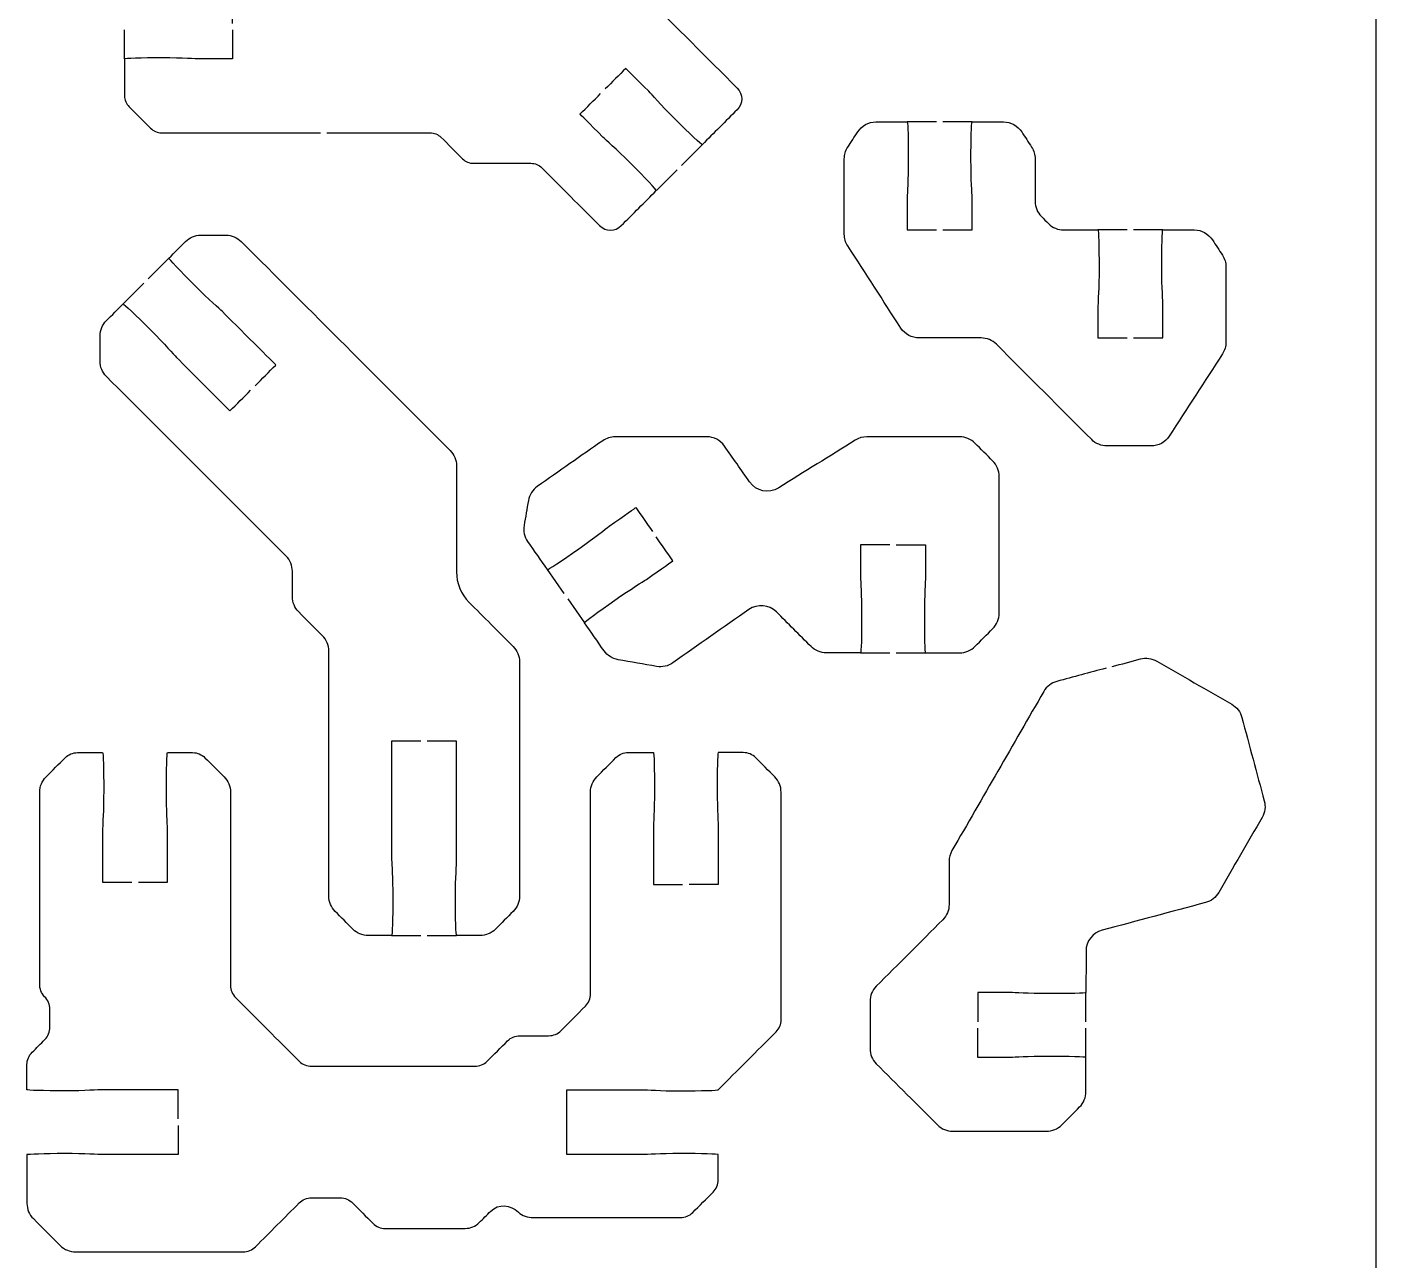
# Model space of a CAD drawing. Extents: x 0 to 400, y 230 to 450.
# Drawn here: x 337.5 to 400, y 300.8 to 357.9 of the extents above; entities that cross this region are included whole.
import ezdxf

# ---------------------------------------------------------------- set-up
doc = ezdxf.new("R2010")
doc.units = 0
doc.header["$MEASUREMENT"] = 0
doc.layers.add('DEFAULT', color=18, linetype='CONTINUOUS')

msp = doc.modelspace()

# ---------------------------------------------------------------- linework, layer by layer
at = {"layer": 'DEFAULT', "color": 1}
for points in [[(400.001, 242.147), (400.001, 437.847)], [(342.06, 356.372), (342.06, 357.72)], [(379.646, 353.456), (378.295, 353.456)], [(381.297, 353.456), (379.946, 353.456)], [(368.804, 352.404), (367.851, 351.448)], [(367.639, 351.236), (366.683, 350.28)], [(388.48, 348.457), (387.128, 348.457)], [(390.131, 348.457), (388.779, 348.457)], [(343.159, 346.2), (344.112, 347.153)], [(341.992, 345.032), (342.947, 345.988)], [(361.63, 332.739), (362.403, 331.631)], [(362.576, 331.388), (363.352, 330.28)], [(376.136, 328.887), (377.484, 328.887)], [(377.787, 328.887), (379.135, 328.887)], [(354.427, 315.799), (355.774, 315.799)], [(356.078, 315.799), (357.425, 315.799)], [(386.571, 311.815), (386.571, 313.162)], [(386.571, 310.164), (386.571, 311.515)]]:
    msp.add_lwpolyline(points, dxfattribs=at)
for points, knots in [([(347.058, 358.02), (347.058, 358.471), (347.058, 358.923), (347.058, 359.374), (346.559, 359.374), (346.059, 359.374), (345.559, 359.374), (345.347, 359.374), (344.776, 359.325), (343.809, 359.325), (342.843, 359.325), (342.06, 359.346), (342.06, 359.374), (342.06, 359.944), (342.06, 360.513), (342.06, 361.082), (342.06, 361.269), (342.134, 361.449), (342.268, 361.579), (342.599, 361.913), (342.931, 362.247), (343.263, 362.581), (343.397, 362.712), (343.577, 362.789), (343.767, 362.789), (348.551, 362.789), (353.334, 362.789), (358.118, 362.789), (358.305, 362.789), (358.485, 362.712), (358.619, 362.581), (359.461, 361.739), (360.303, 360.897), (361.145, 360.055), (361.522, 359.678), (362.03, 359.47), (362.559, 359.47), (363.601, 359.47), (364.643, 359.47), (365.685, 359.47), (365.872, 359.47), (366.052, 359.392), (366.186, 359.262), (367.598, 357.849), (369.011, 356.437), (370.423, 355.025), (370.702, 354.746), (370.702, 354.298), (370.423, 354.023), (369.883, 353.483), (369.343, 352.943), (368.804, 352.404), (368.782, 352.382), (368.215, 352.922), (367.53, 353.607), (366.849, 354.287), (366.479, 354.728), (366.327, 354.877), (365.71, 355.497), (365.269, 355.938), (365.269, 355.938), (364.951, 355.62), (364.634, 355.301), (364.316, 354.982)], [0, 0, 0, 0, 3.84, 3.84, 3.84, 8.09, 8.09, 8.09, 9.09, 9.09, 9.09, 10.09, 10.09, 10.09, 14.93, 14.93, 14.93, 15.93, 15.93, 15.93, 19.932249, 19.932249, 19.932249, 20.932249, 20.932249, 20.932249, 61.612249, 61.612249, 61.612249, 62.612249, 62.612249, 62.612249, 72.738018, 72.738018, 72.738018, 73.738018, 73.738018, 73.738018, 82.598018, 82.598018, 82.598018, 83.598018, 83.598018, 83.598018, 100.582723, 100.582723, 100.582723, 101.582723, 101.582723, 101.582723, 108.073964, 108.073964, 108.073964, 109.073964, 109.073964, 109.073964, 110.073964, 110.073964, 110.073964, 111.073964, 111.073964, 111.073964, 114.899418, 114.899418, 114.899418, 114.899418]), ([(347.058, 357.72), (347.058, 357.271), (347.058, 356.822), (347.058, 356.372), (346.559, 356.372), (346.059, 356.372), (345.559, 356.372), (345.347, 356.372), (344.776, 356.422), (343.809, 356.422), (342.843, 356.422), (342.06, 356.401), (342.06, 356.372), (342.06, 355.803), (342.06, 355.234), (342.06, 354.665), (342.06, 354.478), (342.134, 354.294), (342.268, 354.164), (342.601, 353.83), (342.933, 353.496), (343.266, 353.162), (343.4, 353.031), (343.58, 352.957), (343.771, 352.957), (346.225, 352.957), (348.679, 352.957), (351.133, 352.957)], [0, 0, 0, 0, 3.82, 3.82, 3.82, 8.07, 8.07, 8.07, 9.07, 9.07, 9.07, 10.07, 10.07, 10.07, 14.91, 14.91, 14.91, 15.91, 15.91, 15.91, 19.919302, 19.919302, 19.919302, 20.919302, 20.919302, 20.919302, 41.789302, 41.789302, 41.789302, 41.789302]), ([(351.433, 352.957), (353.025, 352.957), (354.617, 352.957), (356.209, 352.957), (356.396, 352.957), (356.576, 352.88), (356.71, 352.749), (357.043, 352.415), (357.376, 352.081), (357.709, 351.747), (357.843, 351.617), (358.023, 351.543), (358.213, 351.543), (359.101, 351.543), (359.989, 351.543), (360.877, 351.543), (361.064, 351.543), (361.244, 351.465), (361.378, 351.335), (362.27, 350.442), (363.163, 349.55), (364.055, 348.657), (364.334, 348.378), (364.782, 348.378), (365.057, 348.657), (365.598, 349.198), (366.139, 349.739), (366.68, 350.28), (366.701, 350.301), (366.161, 350.869), (365.477, 351.553), (364.796, 352.234), (364.355, 352.605), (364.207, 352.756), (363.586, 353.374), (363.145, 353.815), (363.145, 353.815), (363.464, 354.133), (363.782, 354.452), (364.101, 354.771)], [0, 0, 0, 0, 13.54, 13.54, 13.54, 14.54, 14.54, 14.54, 18.549302, 18.549302, 18.549302, 19.549302, 19.549302, 19.549302, 27.099302, 27.099302, 27.099302, 28.099302, 28.099302, 28.099302, 38.833183, 38.833183, 38.833183, 39.833183, 39.833183, 39.833183, 46.338565, 46.338565, 46.338565, 47.338565, 47.338565, 47.338565, 48.338565, 48.338565, 48.338565, 49.338565, 49.338565, 49.338565, 53.171084, 53.171084, 53.171084, 53.171084]), ([(388.779, 343.459), (389.231, 343.459), (389.683, 343.459), (390.134, 343.459), (390.134, 343.958), (390.134, 344.458), (390.134, 344.958), (390.134, 345.17), (390.081, 345.741), (390.081, 346.708), (390.081, 347.674), (390.102, 348.457), (390.134, 348.457), (390.619, 348.457), (391.103, 348.457), (391.588, 348.457), (391.93, 348.457), (392.244, 348.285), (392.427, 347.999), (392.581, 347.763), (392.735, 347.526), (392.889, 347.29), (392.995, 347.128), (393.052, 346.941), (393.052, 346.747), (393.052, 345.586), (393.052, 344.425), (393.052, 343.265), (393.052, 343.074), (392.995, 342.884), (392.889, 342.721), (392.068, 341.452), (391.248, 340.184), (390.427, 338.915), (390.243, 338.629), (389.926, 338.46), (389.587, 338.46), (388.906, 338.46), (388.226, 338.46), (387.545, 338.46), (387.28, 338.46), (387.026, 338.566), (386.836, 338.753), (385.366, 340.224), (383.896, 341.695), (382.426, 343.166), (382.235, 343.353), (381.981, 343.459), (381.717, 343.459), (380.76, 343.459), (379.802, 343.459), (378.845, 343.459), (378.507, 343.459), (378.189, 343.628), (378.006, 343.914), (377.185, 345.183), (376.364, 346.451), (375.543, 347.72), (375.437, 347.882), (375.384, 348.073), (375.384, 348.263), (375.384, 349.424), (375.384, 350.585), (375.384, 351.745), (375.384, 351.939), (375.437, 352.126), (375.543, 352.289), (375.697, 352.525), (375.851, 352.761), (376.005, 352.998), (376.189, 353.283), (376.503, 353.456), (376.845, 353.456), (377.328, 353.456), (377.812, 353.456), (378.295, 353.456), (378.33, 353.386), (378.344, 352.631), (378.344, 351.71), (378.344, 350.743), (378.295, 350.172), (378.295, 349.96), (378.295, 349.459), (378.295, 348.958), (378.295, 348.457), (378.745, 348.457), (379.196, 348.457), (379.646, 348.457)], [0, 0, 0, 0, 3.84, 3.84, 3.84, 8.09, 8.09, 8.09, 9.09, 9.09, 9.09, 10.09, 10.09, 10.09, 14.21, 14.21, 14.21, 15.21, 15.21, 15.21, 17.609208, 17.609208, 17.609208, 18.609208, 18.609208, 18.609208, 28.479208, 28.479208, 28.479208, 29.479208, 29.479208, 29.479208, 42.330064, 42.330064, 42.330064, 43.330064, 43.330064, 43.330064, 49.120064, 49.120064, 49.120064, 50.120064, 50.120064, 50.120064, 67.804806, 67.804806, 67.804806, 68.804806, 68.804806, 68.804806, 76.944806, 76.944806, 76.944806, 77.944806, 77.944806, 77.944806, 90.795662, 90.795662, 90.795662, 91.795662, 91.795662, 91.795662, 101.665662, 101.665662, 101.665662, 102.665662, 102.665662, 102.665662, 105.06487, 105.06487, 105.06487, 106.06487, 106.06487, 106.06487, 110.17487, 110.17487, 110.17487, 111.17487, 111.17487, 111.17487, 112.17487, 112.17487, 112.17487, 116.43487, 116.43487, 116.43487, 120.26487, 120.26487, 120.26487, 120.26487]), ([(379.946, 348.457), (380.397, 348.457), (380.849, 348.457), (381.3, 348.457), (381.3, 348.958), (381.3, 349.459), (381.3, 349.96), (381.3, 350.172), (381.248, 350.743), (381.248, 351.71), (381.248, 352.631), (381.265, 353.386), (381.3, 353.456), (381.786, 353.456), (382.272, 353.456), (382.757, 353.456), (383.096, 353.456), (383.414, 353.283), (383.597, 352.998), (383.75, 352.761), (383.903, 352.525), (384.056, 352.289), (384.162, 352.126), (384.218, 351.939), (384.218, 351.745), (384.218, 351.092), (384.218, 350.438), (384.218, 349.784), (384.218, 349.519), (384.32, 349.265), (384.511, 349.078), (384.619, 348.969), (384.727, 348.86), (384.835, 348.75), (385.026, 348.563), (385.28, 348.457), (385.544, 348.457), (386.072, 348.457), (386.6, 348.457), (387.128, 348.457), (387.157, 348.457), (387.178, 347.674), (387.178, 346.708), (387.178, 345.741), (387.128, 345.17), (387.128, 344.958), (387.128, 344.458), (387.128, 343.958), (387.128, 343.459), (387.579, 343.459), (388.029, 343.459), (388.48, 343.459)], [0, 0, 0, 0, 3.84, 3.84, 3.84, 8.1, 8.1, 8.1, 9.1, 9.1, 9.1, 10.1, 10.1, 10.1, 14.23, 14.23, 14.23, 15.23, 15.23, 15.23, 17.623763, 17.623763, 17.623763, 18.623763, 18.623763, 18.623763, 24.183763, 24.183763, 24.183763, 25.183763, 25.183763, 25.183763, 26.491929, 26.491929, 26.491929, 27.491929, 27.491929, 27.491929, 31.981929, 31.981929, 31.981929, 32.981929, 32.981929, 32.981929, 33.981929, 33.981929, 33.981929, 38.231929, 38.231929, 38.231929, 42.061929, 42.061929, 42.061929, 42.061929]), ([(348.109, 341.251), (348.427, 341.569), (348.745, 341.888), (349.064, 342.206), (349.064, 342.206), (347.208, 344.062), (346.589, 344.681), (346.44, 344.83), (346.001, 345.2), (345.317, 345.883), (344.634, 346.566), (344.095, 347.135), (344.115, 347.155), (344.371, 347.411), (344.627, 347.667), (344.883, 347.924), (345.07, 348.111), (345.322, 348.218), (345.589, 348.215), (345.978, 348.215), (346.367, 348.215), (346.756, 348.215), (347.021, 348.215), (347.275, 348.111), (347.463, 347.924), (350.686, 344.7), (353.91, 341.476), (357.134, 338.253), (357.321, 338.065), (357.425, 337.811), (357.428, 337.544), (357.428, 335.908), (357.428, 334.271), (357.428, 332.635), (357.428, 332.106), (357.638, 331.597), (358.012, 331.223), (358.692, 330.543), (359.372, 329.862), (360.052, 329.182), (360.239, 328.995), (360.344, 328.741), (360.347, 328.474), (360.347, 324.859), (360.347, 321.243), (360.347, 317.628), (360.349, 317.361), (360.244, 317.106), (360.052, 316.919), (359.777, 316.644), (359.502, 316.369), (359.227, 316.094), (359.039, 315.907), (358.785, 315.802), (358.521, 315.802), (358.158, 315.802), (357.796, 315.802), (357.433, 315.802), (357.403, 315.802), (357.381, 316.587), (357.381, 317.555), (357.381, 318.518), (357.431, 319.092), (357.428, 319.304), (357.431, 320.18), (357.428, 324.802), (357.428, 324.802), (356.977, 324.802), (356.527, 324.802), (356.076, 324.802)], [0, 0, 0, 0, 3.82969, 3.82969, 3.82969, 4.82969, 4.82969, 4.82969, 5.82969, 5.82969, 5.82969, 6.82969, 6.82969, 6.82969, 9.909847, 9.909847, 9.909847, 10.909847, 10.909847, 10.909847, 14.218847, 14.218847, 14.218847, 15.218847, 15.218847, 15.218847, 53.988098, 53.988098, 53.988098, 54.988098, 54.988098, 54.988098, 68.903098, 68.903098, 68.903098, 69.903098, 69.903098, 69.903098, 78.082909, 78.082909, 78.082909, 79.082909, 79.082909, 79.082909, 109.827909, 109.827909, 109.827909, 110.827909, 110.827909, 110.827909, 114.137876, 114.137876, 114.137876, 115.137876, 115.137876, 115.137876, 118.220876, 118.220876, 118.220876, 119.220876, 119.220876, 119.220876, 120.220876, 120.220876, 120.220876, 121.220876, 121.220876, 121.220876, 125.053876, 125.053876, 125.053876, 125.053876]), ([(355.774, 324.804), (355.325, 324.804), (354.876, 324.804), (354.427, 324.804), (354.427, 322.97), (354.427, 321.136), (354.427, 319.301), (354.427, 319.092), (354.477, 318.518), (354.477, 317.555), (354.477, 316.588), (354.457, 315.799), (354.427, 315.799), (354.066, 315.799), (353.705, 315.799), (353.345, 315.799), (353.078, 315.802), (352.823, 315.906), (352.636, 316.094), (352.361, 316.369), (352.086, 316.644), (351.81, 316.919), (351.623, 317.106), (351.519, 317.361), (351.519, 317.625), (351.518, 321.408), (351.517, 325.19), (351.516, 328.973), (351.514, 329.24), (351.409, 329.494), (351.222, 329.681), (350.855, 330.048), (350.488, 330.415), (350.122, 330.781), (349.935, 330.969), (349.83, 331.223), (349.83, 331.487), (349.83, 331.878), (349.83, 332.269), (349.83, 332.66), (349.827, 332.926), (349.723, 333.181), (349.535, 333.368), (346.763, 336.139), (343.991, 338.909), (341.219, 341.68), (341.032, 341.867), (340.927, 342.121), (340.924, 342.388), (340.925, 342.778), (340.926, 343.168), (340.927, 343.558), (340.927, 343.823), (341.034, 344.075), (341.221, 344.262), (341.478, 344.518), (341.735, 344.775), (341.992, 345.032), (342.012, 345.052), (342.581, 344.513), (343.264, 343.83), (343.948, 343.147), (344.317, 342.708), (344.467, 342.558), (345.085, 341.939), (346.941, 340.083), (346.941, 340.083), (347.259, 340.402), (347.578, 340.72), (347.896, 341.039)], [0, 0, 0, 0, 3.818, 3.818, 3.818, 19.417, 19.417, 19.417, 20.417, 20.417, 20.417, 21.417, 21.417, 21.417, 24.486, 24.486, 24.486, 25.486, 25.486, 25.486, 28.795967, 28.795967, 28.795967, 29.795967, 29.795967, 29.795967, 61.962968, 61.962968, 61.962968, 62.962968, 62.962968, 62.962968, 67.372486, 67.372486, 67.372486, 68.372486, 68.372486, 68.372486, 71.696486, 71.696486, 71.696486, 72.696486, 72.696486, 72.696486, 106.026672, 106.026672, 106.026672, 107.026672, 107.026672, 107.026672, 110.34268, 110.34268, 110.34268, 111.34268, 111.34268, 111.34268, 114.432736, 114.432736, 114.432736, 115.432736, 115.432736, 115.432736, 116.432736, 116.432736, 116.432736, 117.432736, 117.432736, 117.432736, 121.262427, 121.262427, 121.262427, 121.262427]), ([(377.787, 333.886), (378.238, 333.886), (378.688, 333.886), (379.139, 333.886), (379.139, 333.386), (379.139, 332.886), (379.139, 332.386), (379.139, 332.175), (379.089, 331.603), (379.089, 330.636), (379.089, 329.67), (379.11, 328.887), (379.139, 328.887), (379.667, 328.887), (380.195, 328.887), (380.723, 328.887), (380.991, 328.887), (381.245, 328.993), (381.432, 329.179), (381.708, 329.456), (381.984, 329.732), (382.261, 330.009), (382.448, 330.195), (382.554, 330.449), (382.554, 330.718), (382.554, 332.831), (382.554, 334.944), (382.554, 337.057), (382.554, 337.322), (382.448, 337.576), (382.261, 337.763), (381.984, 338.039), (381.708, 338.315), (381.432, 338.592), (381.245, 338.779), (380.991, 338.884), (380.723, 338.884), (379.289, 338.884), (377.856, 338.884), (376.422, 338.884), (376.235, 338.884), (376.052, 338.831), (375.893, 338.733), (374.711, 337.995), (373.529, 337.258), (372.348, 336.521), (371.896, 336.239), (371.303, 336.359), (371, 336.796), (370.611, 337.35), (370.222, 337.904), (369.832, 338.458), (369.645, 338.726), (369.342, 338.884), (369.014, 338.884), (367.599, 338.884), (366.185, 338.884), (364.77, 338.884), (364.565, 338.884), (364.364, 338.821), (364.198, 338.704), (363.188, 337.999), (362.178, 337.293), (361.168, 336.588), (360.953, 336.433), (360.805, 336.2), (360.759, 335.939), (360.691, 335.554), (360.623, 335.17), (360.554, 334.785), (360.508, 334.524), (360.568, 334.256), (360.72, 334.037), (361.023, 333.604), (361.327, 333.172), (361.63, 332.739), (361.648, 332.714), (362.301, 333.148), (363.094, 333.699), (363.881, 334.256), (364.325, 334.626), (364.495, 334.746), (365.214, 335.247), (365.726, 335.607), (365.726, 335.607), (365.985, 335.238), (366.243, 334.869), (366.502, 334.499)], [0, 0, 0, 0, 3.83, 3.83, 3.83, 8.08, 8.08, 8.08, 9.08, 9.08, 9.08, 10.08, 10.08, 10.08, 14.57, 14.57, 14.57, 15.57, 15.57, 15.57, 18.893402, 18.893402, 18.893402, 19.893402, 19.893402, 19.893402, 37.863402, 37.863402, 37.863402, 38.863402, 38.863402, 38.863402, 42.186804, 42.186804, 42.186804, 43.186804, 43.186804, 43.186804, 55.376804, 55.376804, 55.376804, 56.376804, 56.376804, 56.376804, 68.222284, 68.222284, 68.222284, 69.222284, 69.222284, 69.222284, 74.979036, 74.979036, 74.979036, 75.979036, 75.979036, 75.979036, 88.009036, 88.009036, 88.009036, 89.009036, 89.009036, 89.009036, 99.487018, 99.487018, 99.487018, 100.487018, 100.487018, 100.487018, 103.808057, 103.808057, 103.808057, 104.808057, 104.808057, 104.808057, 109.302365, 109.302365, 109.302365, 110.302365, 110.302365, 110.302365, 111.302365, 111.302365, 111.302365, 112.302365, 112.302365, 112.302365, 116.13637, 116.13637, 116.13637, 116.13637]), ([(377.484, 333.886), (377.035, 333.886), (376.586, 333.886), (376.136, 333.886), (376.136, 333.386), (376.136, 332.886), (376.136, 332.386), (376.136, 332.175), (376.186, 331.603), (376.186, 330.636), (376.186, 329.67), (376.165, 328.887), (376.136, 328.887), (375.607, 328.887), (375.078, 328.887), (374.549, 328.887), (374.284, 328.887), (374.03, 328.993), (373.843, 329.179), (373.311, 329.712), (372.778, 330.245), (372.245, 330.778), (371.903, 331.12), (371.363, 331.169), (370.965, 330.89), (369.79, 330.067), (368.615, 329.244), (367.441, 328.421), (367.222, 328.269), (366.954, 328.209), (366.693, 328.255), (366.099, 328.36), (365.505, 328.465), (364.911, 328.569), (364.647, 328.615), (364.417, 328.763), (364.262, 328.978), (363.959, 329.412), (363.655, 329.846), (363.352, 330.28), (363.359, 330.319), (363.983, 330.781), (364.759, 331.321), (365.55, 331.878), (366.047, 332.164), (366.22, 332.284), (366.936, 332.788), (367.448, 333.148), (367.448, 333.148), (367.189, 333.517), (366.93, 333.887), (366.671, 334.256)], [0, 0, 0, 0, 3.82, 3.82, 3.82, 8.07, 8.07, 8.07, 9.07, 9.07, 9.07, 10.07, 10.07, 10.07, 14.57, 14.57, 14.57, 15.57, 15.57, 15.57, 21.976387, 21.976387, 21.976387, 22.976387, 22.976387, 22.976387, 35.174752, 35.174752, 35.174752, 36.174752, 36.174752, 36.174752, 41.302578, 41.302578, 41.302578, 42.302578, 42.302578, 42.302578, 46.805077, 46.805077, 46.805077, 47.805077, 47.805077, 47.805077, 48.805077, 48.805077, 48.805077, 49.805077, 49.805077, 49.805077, 53.639083, 53.639083, 53.639083, 53.639083]), ([(387.791, 328.254), (388.225, 328.37), (388.659, 328.487), (389.093, 328.603), (389.351, 328.67), (389.622, 328.635), (389.852, 328.504), (391.009, 327.838), (392.166, 327.171), (393.323, 326.504), (393.552, 326.37), (393.722, 326.155), (393.789, 325.897), (394.134, 324.609), (394.48, 323.32), (394.826, 322.031), (394.896, 321.773), (394.861, 321.502), (394.727, 321.272), (394.057, 320.113), (393.386, 318.954), (392.716, 317.794), (392.586, 317.565), (392.367, 317.395), (392.109, 317.328), (390.511, 316.9), (388.913, 316.472), (387.315, 316.044), (386.878, 315.924), (386.574, 315.529), (386.574, 315.078), (386.574, 314.439), (386.574, 313.801), (386.571, 313.162), (386.571, 313.134), (385.788, 313.113), (384.821, 313.113), (383.854, 313.113), (383.283, 313.162), (383.071, 313.162), (382.571, 313.162), (382.072, 313.162), (381.572, 313.162), (381.572, 312.713), (381.572, 312.264), (381.572, 311.815)], [0, 0, 0, 0, 3.820497, 3.820497, 3.820497, 4.820497, 4.820497, 4.820497, 16.177191, 16.177191, 16.177191, 17.177191, 17.177191, 17.177191, 28.524667, 28.524667, 28.524667, 29.524667, 29.524667, 29.524667, 40.913679, 40.913679, 40.913679, 41.913679, 41.913679, 41.913679, 55.982713, 55.982713, 55.982713, 56.982713, 56.982713, 56.982713, 62.422713, 62.422713, 62.422713, 63.422713, 63.422713, 63.422713, 64.422713, 64.422713, 64.422713, 68.672713, 68.672713, 68.672713, 72.492713, 72.492713, 72.492713, 72.492713]), ([(387.502, 328.176), (386.744, 327.973), (385.985, 327.769), (385.227, 327.566), (384.973, 327.495), (384.754, 327.33), (384.62, 327.1), (383.203, 324.645), (381.786, 322.19), (380.369, 319.734), (380.281, 319.583), (380.235, 319.41), (380.235, 319.233), (380.235, 318.569), (380.235, 317.905), (380.235, 317.24), (380.235, 316.976), (380.129, 316.722), (379.942, 316.531), (378.917, 315.506), (377.891, 314.48), (376.866, 313.455), (376.679, 313.268), (376.573, 313.014), (376.573, 312.749), (376.573, 312.025), (376.573, 311.301), (376.573, 310.576), (376.573, 310.312), (376.679, 310.054), (376.866, 309.867), (377.81, 308.924), (378.754, 307.981), (379.699, 307.038), (379.886, 306.851), (380.14, 306.745), (380.404, 306.745), (381.849, 306.745), (383.295, 306.745), (384.74, 306.745), (385.004, 306.745), (385.262, 306.851), (385.449, 307.038), (385.725, 307.314), (386.002, 307.591), (386.278, 307.867), (386.465, 308.057), (386.571, 308.311), (386.571, 308.576), (386.571, 309.104), (386.571, 309.632), (386.571, 310.16), (386.571, 310.188), (385.788, 310.209), (384.821, 310.209), (383.854, 310.209), (383.283, 310.16), (383.071, 310.16), (382.571, 310.16), (382.072, 310.16), (381.572, 310.16), (381.572, 310.612), (381.572, 311.063), (381.572, 311.515)], [0, 0, 0, 0, 6.677979, 6.677979, 6.677979, 7.677979, 7.677979, 7.677979, 31.78559, 31.78559, 31.78559, 32.78559, 32.78559, 32.78559, 38.43559, 38.43559, 38.43559, 39.43559, 39.43559, 39.43559, 51.767532, 51.767532, 51.767532, 52.767532, 52.767532, 52.767532, 58.927532, 58.927532, 58.927532, 59.927532, 59.927532, 59.927532, 71.276598, 71.276598, 71.276598, 72.276598, 72.276598, 72.276598, 84.566598, 84.566598, 84.566598, 85.566598, 85.566598, 85.566598, 88.89, 88.89, 88.89, 89.89, 89.89, 89.89, 94.38, 94.38, 94.38, 95.38, 95.38, 95.38, 96.38, 96.38, 96.38, 100.63, 100.63, 100.63, 104.47, 104.47, 104.47, 104.47]), ([(344.542, 307.313), (344.542, 307.763), (344.542, 308.214), (344.542, 308.664), (343.375, 308.664), (342.209, 308.664), (341.042, 308.664), (340.831, 308.664), (340.259, 308.615), (339.293, 308.615), (338.326, 308.615), (337.543, 308.636), (337.543, 308.664), (337.543, 309.052), (337.543, 309.44), (337.543, 309.828), (337.543, 310.043), (337.631, 310.248), (337.783, 310.4), (337.979, 310.596), (338.176, 310.792), (338.372, 310.989), (338.52, 311.141), (338.605, 311.345), (338.605, 311.557), (338.605, 311.834), (338.605, 312.112), (338.605, 312.389), (338.605, 312.608), (338.517, 312.82), (338.358, 312.971), (338.199, 313.123), (338.132, 313.345), (338.132, 313.561), (338.132, 316.519), (338.132, 319.478), (338.132, 322.436), (338.132, 322.701), (338.238, 322.955), (338.425, 323.146), (338.72, 323.441), (339.015, 323.736), (339.31, 324.031), (339.462, 324.183), (339.667, 324.267), (339.882, 324.267), (340.27, 324.267), (340.658, 324.267), (341.046, 324.267), (341.074, 324.267), (341.095, 323.484), (341.095, 322.518), (341.095, 321.551), (341.046, 320.979), (341.046, 320.768), (341.046, 319.934), (341.046, 319.1), (341.046, 318.267), (341.497, 318.267), (341.949, 318.267), (342.401, 318.267)], [0, 0, 0, 0, 3.83, 3.83, 3.83, 13.75, 13.75, 13.75, 14.75, 14.75, 14.75, 15.75, 15.75, 15.75, 19.05, 19.05, 19.05, 20.05, 20.05, 20.05, 22.411737, 22.411737, 22.411737, 23.411737, 23.411737, 23.411737, 25.771737, 25.771737, 25.771737, 26.771737, 26.771737, 26.771737, 27.771737, 27.771737, 27.771737, 52.931737, 52.931737, 52.931737, 53.931737, 53.931737, 53.931737, 57.481413, 57.481413, 57.481413, 58.481413, 58.481413, 58.481413, 61.781413, 61.781413, 61.781413, 62.781413, 62.781413, 62.781413, 63.781413, 63.781413, 63.781413, 70.871413, 70.871413, 70.871413, 74.711413, 74.711413, 74.711413, 74.711413]), ([(344.542, 307.013), (344.542, 306.563), (344.542, 306.112), (344.542, 305.662), (343.375, 305.662), (342.209, 305.662), (341.042, 305.662), (340.831, 305.662), (340.259, 305.711), (339.293, 305.711), (338.326, 305.711), (337.613, 305.662), (337.543, 305.662), (337.543, 304.909), (337.543, 304.157), (337.543, 303.404), (337.543, 303.14), (337.649, 302.886), (337.839, 302.699), (338.254, 302.283), (338.669, 301.868), (339.084, 301.453), (339.275, 301.266), (339.529, 301.16), (339.794, 301.16), (342.378, 301.16), (344.963, 301.16), (347.548, 301.16), (347.763, 301.16), (347.971, 301.245), (348.123, 301.397), (348.796, 302.073), (349.47, 302.749), (350.144, 303.425), (350.296, 303.573), (350.5, 303.662), (350.716, 303.662), (351.159, 303.662), (351.602, 303.662), (352.046, 303.662), (352.261, 303.662), (352.469, 303.577), (352.621, 303.425), (352.933, 303.111), (353.246, 302.797), (353.559, 302.483), (353.711, 302.332), (353.919, 302.247), (354.13, 302.247), (355.364, 302.247), (356.598, 302.247), (357.831, 302.247), (358.075, 302.247), (358.311, 302.342), (358.48, 302.515), (358.658, 302.691), (358.835, 302.868), (359.013, 303.044), (359.373, 303.404), (359.934, 303.355), (360.297, 302.998), (360.473, 302.822), (360.724, 302.748), (360.974, 302.748), (363.249, 302.748), (365.523, 302.748), (367.797, 302.748), (368.009, 302.748), (368.213, 302.833), (368.365, 302.984), (368.68, 303.298), (368.995, 303.612), (369.31, 303.926), (369.459, 304.078), (369.543, 304.283), (369.543, 304.494), (369.543, 304.883), (369.543, 305.273), (369.543, 305.662), (369.543, 305.69), (368.76, 305.711), (367.794, 305.711), (366.827, 305.711), (366.255, 305.662), (366.044, 305.662), (364.877, 305.662), (363.711, 305.662), (362.544, 305.662), (362.544, 306.663), (362.544, 307.663), (362.544, 308.664), (363.711, 308.664), (364.877, 308.664), (366.044, 308.664), (366.255, 308.664), (366.827, 308.615), (367.794, 308.615), (368.76, 308.615), (369.543, 308.636), (369.543, 308.664), (370.437, 309.557), (371.331, 310.449), (372.224, 311.342), (372.373, 311.493), (372.457, 311.698), (372.457, 311.91), (372.457, 315.419), (372.457, 318.927), (372.457, 322.436), (372.457, 322.701), (372.351, 322.955), (372.164, 323.146), (371.87, 323.441), (371.577, 323.736), (371.283, 324.031), (371.131, 324.183), (370.923, 324.267), (370.707, 324.267), (370.319, 324.267), (369.931, 324.267), (369.543, 324.267), (369.515, 324.197), (369.497, 323.442), (369.497, 322.521), (369.497, 321.555), (369.547, 320.983), (369.547, 320.771), (369.547, 319.904), (369.547, 319.036), (369.547, 318.168), (369.098, 318.168), (368.648, 318.168), (368.199, 318.168)], [0, 0, 0, 0, 3.83, 3.83, 3.83, 13.75, 13.75, 13.75, 14.75, 14.75, 14.75, 15.75, 15.75, 15.75, 22.15, 22.15, 22.15, 23.15, 23.15, 23.15, 28.142174, 28.142174, 28.142174, 29.142174, 29.142174, 29.142174, 51.122174, 51.122174, 51.122174, 52.122174, 52.122174, 52.122174, 60.239772, 60.239772, 60.239772, 61.239772, 61.239772, 61.239772, 65.009772, 65.009772, 65.009772, 66.009772, 66.009772, 66.009772, 69.778658, 69.778658, 69.778658, 70.778658, 70.778658, 70.778658, 81.268658, 81.268658, 81.268658, 82.268658, 82.268658, 82.268658, 84.397061, 84.397061, 84.397061, 85.397061, 85.397061, 85.397061, 86.397061, 86.397061, 86.397061, 105.737061, 105.737061, 105.737061, 106.737061, 106.737061, 106.737061, 110.520089, 110.520089, 110.520089, 111.520089, 111.520089, 111.520089, 114.830089, 114.830089, 114.830089, 115.830089, 115.830089, 115.830089, 116.830089, 116.830089, 116.830089, 126.750089, 126.750089, 126.750089, 135.260089, 135.260089, 135.260089, 145.180089, 145.180089, 145.180089, 146.180089, 146.180089, 146.180089, 147.180089, 147.180089, 147.180089, 157.921043, 157.921043, 157.921043, 158.921043, 158.921043, 158.921043, 188.761043, 188.761043, 188.761043, 189.761043, 189.761043, 189.761043, 193.303655, 193.303655, 193.303655, 194.303655, 194.303655, 194.303655, 197.603655, 197.603655, 197.603655, 198.603655, 198.603655, 198.603655, 199.603655, 199.603655, 199.603655, 206.983655, 206.983655, 206.983655, 210.803655, 210.803655, 210.803655, 210.803655]), ([(342.7, 318.267), (343.15, 318.267), (343.599, 318.267), (344.048, 318.267), (344.048, 319.1), (344.048, 319.934), (344.048, 320.768), (344.048, 320.979), (343.999, 321.551), (343.999, 322.518), (343.999, 323.484), (344.02, 324.267), (344.048, 324.267), (344.436, 324.267), (344.824, 324.267), (345.212, 324.267), (345.427, 324.267), (345.632, 324.183), (345.784, 324.031), (346.08, 323.737), (346.376, 323.443), (346.673, 323.149), (346.86, 322.959), (346.966, 322.705), (346.966, 322.436), (346.966, 319.457), (346.966, 316.477), (346.966, 313.497), (346.966, 313.285), (347.05, 313.081), (347.202, 312.929), (348.183, 311.948), (349.163, 310.968), (350.144, 309.987), (350.296, 309.835), (350.504, 309.751), (350.716, 309.751), (353.238, 309.751), (355.76, 309.751), (358.283, 309.751), (358.494, 309.751), (358.702, 309.835), (358.851, 309.987), (359.165, 310.301), (359.479, 310.615), (359.793, 310.929), (359.944, 311.081), (360.149, 311.165), (360.364, 311.165), (360.807, 311.165), (361.251, 311.165), (361.694, 311.165), (361.909, 311.165), (362.117, 311.25), (362.269, 311.402), (362.644, 311.778), (363.019, 312.154), (363.394, 312.53), (363.546, 312.682), (363.631, 312.887), (363.631, 313.102), (363.631, 316.215), (363.631, 319.327), (363.631, 322.44), (363.631, 322.705), (363.737, 322.959), (363.924, 323.149), (364.219, 323.444), (364.514, 323.739), (364.809, 324.035), (364.961, 324.186), (365.169, 324.271), (365.381, 324.271), (365.769, 324.271), (366.157, 324.271), (366.545, 324.271), (366.573, 324.271), (366.594, 323.488), (366.594, 322.521), (366.594, 321.555), (366.545, 320.983), (366.545, 320.771), (366.545, 319.904), (366.545, 319.036), (366.545, 318.168), (366.996, 318.168), (367.448, 318.168), (367.899, 318.168)], [0, 0, 0, 0, 3.82, 3.82, 3.82, 10.91, 10.91, 10.91, 11.91, 11.91, 11.91, 12.91, 12.91, 12.91, 16.21, 16.21, 16.21, 17.21, 17.21, 17.21, 20.759704, 20.759704, 20.759704, 21.759704, 21.759704, 21.759704, 47.099704, 47.099704, 47.099704, 48.099704, 48.099704, 48.099704, 59.894245, 59.894245, 59.894245, 60.894245, 60.894245, 60.894245, 82.344245, 82.344245, 82.344245, 83.344245, 83.344245, 83.344245, 87.120196, 87.120196, 87.120196, 88.120196, 88.120196, 88.120196, 91.890196, 91.890196, 91.890196, 92.890196, 92.890196, 92.890196, 97.408613, 97.408613, 97.408613, 98.408613, 98.408613, 98.408613, 124.878613, 124.878613, 124.878613, 125.878613, 125.878613, 125.878613, 129.428289, 129.428289, 129.428289, 130.428289, 130.428289, 130.428289, 133.728289, 133.728289, 133.728289, 134.728289, 134.728289, 134.728289, 135.728289, 135.728289, 135.728289, 143.108289, 143.108289, 143.108289, 146.948289, 146.948289, 146.948289, 146.948289])]:
    msp.add_open_spline(points, degree=3, knots=knots, dxfattribs=at)

doc.saveas('drawing.dxf')
